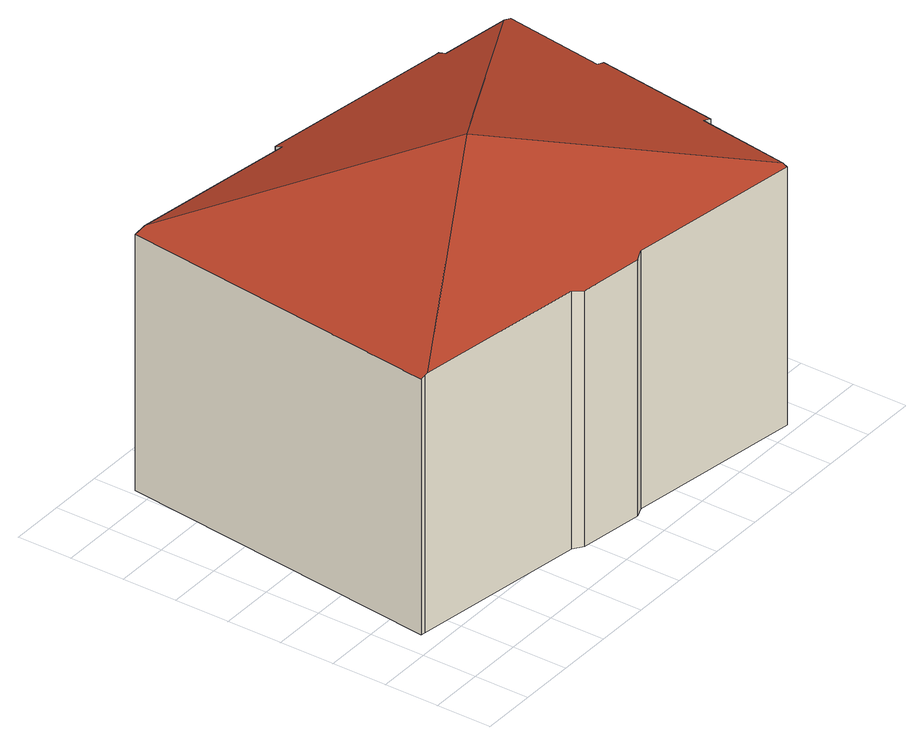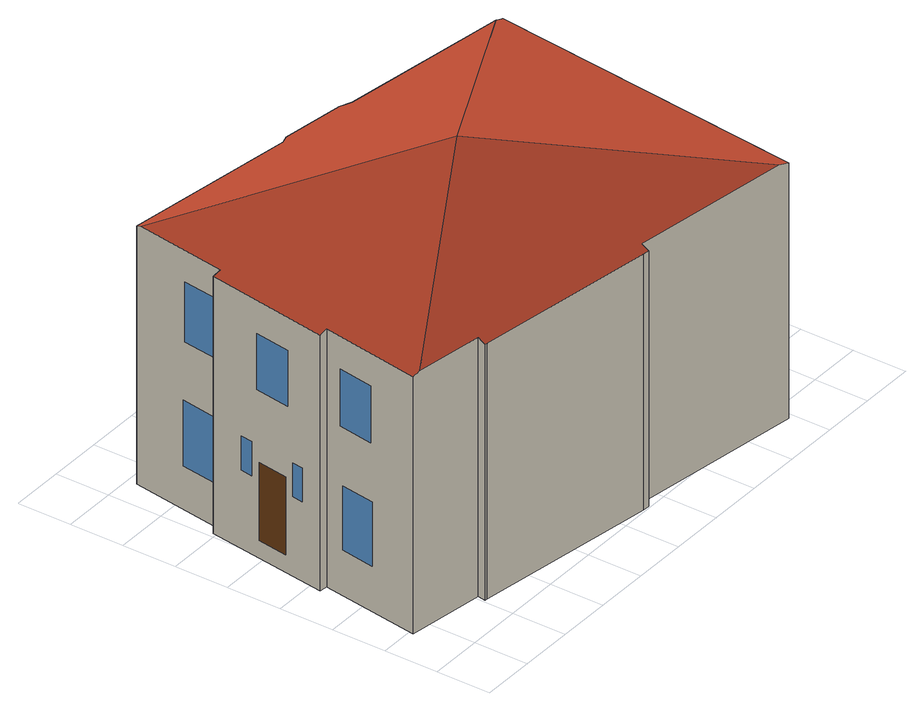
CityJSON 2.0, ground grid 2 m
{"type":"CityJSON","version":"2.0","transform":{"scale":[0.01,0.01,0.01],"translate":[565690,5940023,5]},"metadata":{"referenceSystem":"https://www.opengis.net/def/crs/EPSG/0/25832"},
"CityObjects":{
"building1":{"type":"Building","attributes":{"Gemeindeschluessel":"02400407","Geometrietyp2DReferenz":"3000","function":"31001_1010","roofType":"3500","measuredHeight":11.93,"storeysAboveGround":3},"address":[{"country":"Germany","locality":"Hamburg","thoroughfareNumber":"25","thoroughfareName":"Inselstraße"}],"geometry":[{"type":"MultiSurface","lod":"3","boundaries":[[[0,1,2,3,4,5]],[[6,7,8,9,10,1,0,11]],[[12,13,14,15,16,17,18,2,1]],[[19,20,21,22,23,12,1,10]],[[4,3,24,25]],[[5,4,25,26]],[[9,8,27,28]],[[8,7,29,27]],[[7,6,30,29]],[[6,11,31,30]],[[18,17,32,33]],[[17,16,34,32]],[[16,15,35,34]],[[15,14,36,35]],[[14,13,37,36]],[[23,22,38,39],[40,41,42,43],[44,45,46,47]],[[41,40,43,42]],[[45,44,47,46]],[[22,21,48,38]],[[21,20,49,48],[50,51,52,53],[54,55,56,57],[58,59,60,61],[62,63,64,65]],[[50,53,52,51]],[[54,57,56,55]],[[58,61,60,59]],[[62,65,64,63]],[[20,19,66,49]],[[27,29,30,31,26,25,24,33,32,34,35,36,37,39,38,48,49,66,28]],[[37,13,12,23,39]],[[66,19,10,9,28],[67,68,69,70],[71,72,73,74]],[[68,67,70,69]],[[72,71,74,73]],[[31,11,0,5,26]],[[24,3,2,18,33]]],"semantics":{"surfaces":[{"type":"RoofSurface"},{"type":"WallSurface"},{"type":"Window"},{"type":"Door"},{"type":"GroundSurface"}],"values":[0,0,0,0,1,1,1,1,1,1,1,1,1,1,1,1,2,2,1,1,3,2,2,2,1,4,1,1,2,2,1,1]}}]}
},
"vertices":[
[120,268,1040],[989,747,1270],[265,1454,1044],[223,1460,1031],[90,272,1031],[107,270,1036],[784,148,1032],[1018,114,1032],[1056,129,1040],[1698,34,1040],[1701,53,1047],[751,174,1040],[1844,1219,1044],[1587,1257,1044],[1591,1288,1032],[1582,1289,1032],[896,1391,1032],[873,1394,1032],[869,1364,1044],[1751,391,1044],[1782,386,1035],[1848,842,1031],[1818,846,1039],[1872,1215,1036],[223,1460,77],[90,272,77],[107,270,77],[1056,129,77],[1698,34,77],[1018,114,77],[784,148,77],[751,174,77],[873,1394,77],[869,1364,77],[896,1391,77],[1582,1289,77],[1591,1288,77],[1587,1257,77],[1818,846,77],[1872,1215,77],[1828,914,487],[1847,1041,487],[1847,1041,247],[1828,914,247],[1826,903,917],[1846,1034,917],[1846,1034,704],[1826,903,704],[1848,842,77],[1782,386,77],[1827,696,434],[1827,696,142],[1810,582,142],[1810,582,434],[1806,551,497],[1806,551,369],[1799,506,369],[1799,506,497],[1837,767,500],[1837,767,374],[1831,725,374],[1831,725,500],[1828,705,910],[1828,705,701],[1809,573,701],[1809,573,910],[1751,391,77],[1727,232,483],[1747,367,483],[1747,367,238],[1727,232,238],[1728,239,928],[1748,376,928],[1748,376,704],[1728,239,704]
]}
